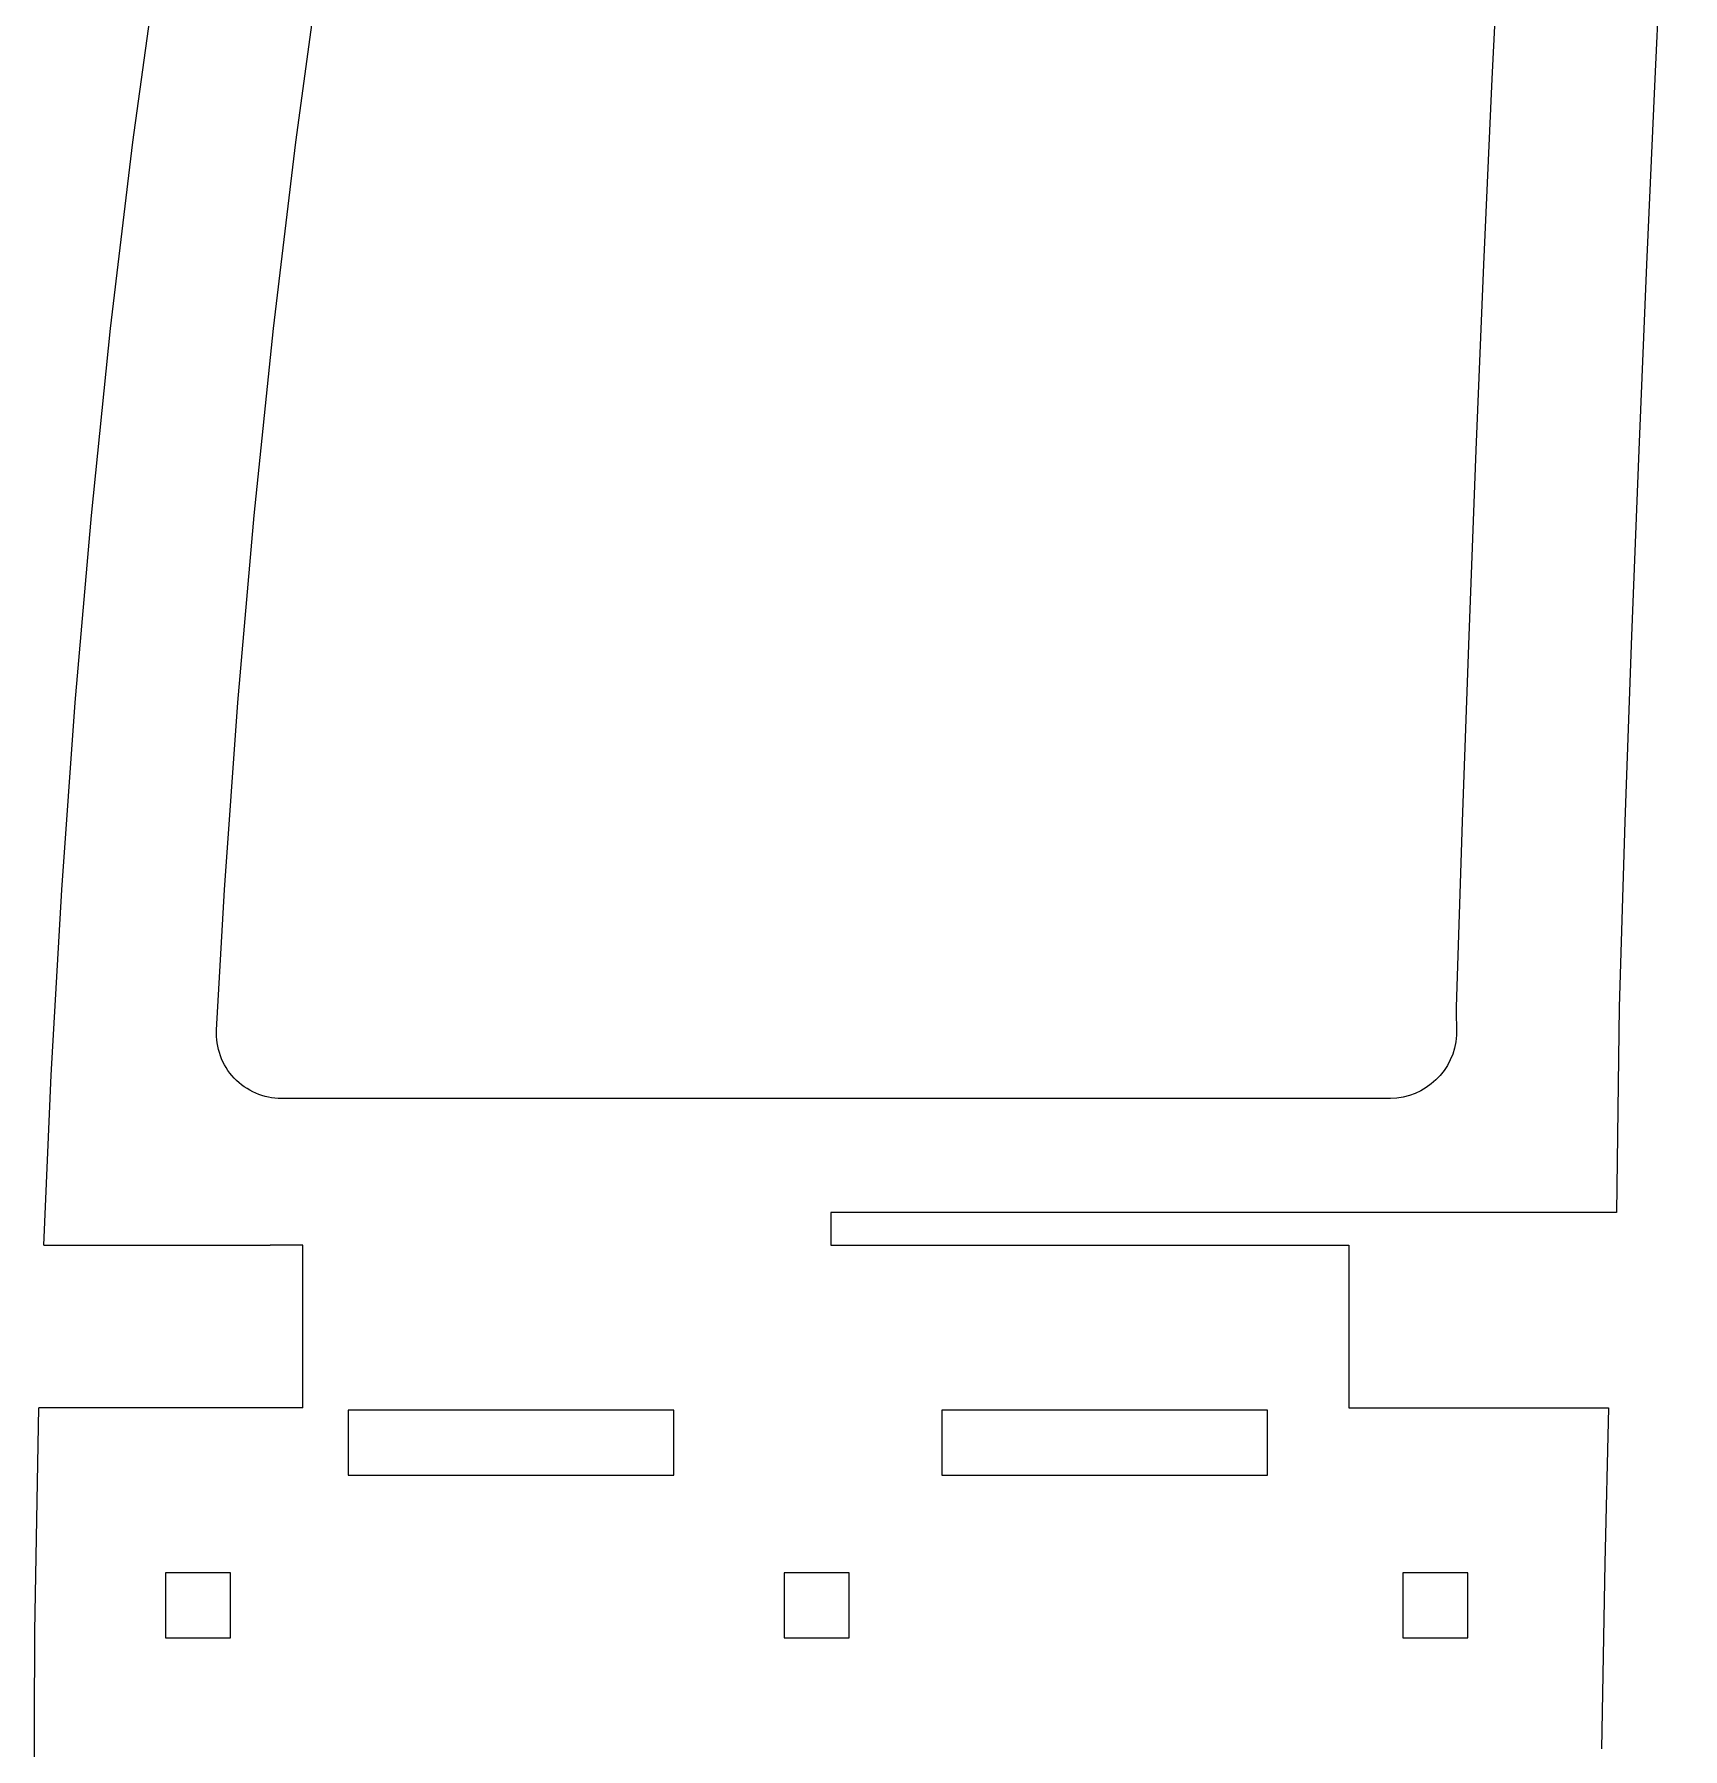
# Model space of a CAD drawing. Header units: inches. Extents: x 15 to 84, y -2 to 383.
# Drawn here: x 14.9 to 65.6, y 234.6 to 287.3 of the extents above; entities that cross this region are included whole.
import ezdxf

# ---------------------------------------------------------------- set-up
doc = ezdxf.new("R2010")
doc.units = ezdxf.units.IN
doc.header["$MEASUREMENT"] = 0
doc.layers.add('7', color=7, linetype='Continuous')

msp = doc.modelspace()

# ---------------------------------------------------------------- linework, layer by layer
for p, q in [((63.533, 251.097), (39.409, 251.097)), ((39.409, 251.097), (39.409, 250.097)), ((63.533, 251.097), (63.533, 251.097)), ((15.24, 250.097), (22.191, 250.097)), ((23.191, 250.097), (22.191, 250.097)), ((23.191, 245.097), (23.191, 250.097)), ((39.409, 250.097), (55.315, 250.097)), ((55.315, 250.097), (55.315, 245.097)), ((23.191, 245.097), (15.087, 245.097)), ((55.315, 245.097), (63.285, 245.097))]:
    msp.add_line(p, q)
for points in [[(24.584, 245.029), (24.584, 243.029), (34.584, 243.029), (34.584, 245.029)], [(42.817, 245.029), (42.817, 243.029), (52.817, 243.029), (52.817, 245.029)], [(20.973, 238.029), (20.973, 240.029), (18.973, 240.029), (18.973, 238.029)], [(39.973, 238.029), (39.973, 240.029), (37.973, 240.029), (37.973, 238.029)], [(58.973, 238.029), (58.973, 240.029), (56.973, 240.029), (56.973, 238.029)]]:
    msp.add_lwpolyline(points, close=True)
at = {"layer": '7', "linetype": 'Continuous'}
msp.add_lwpolyline([(59.846, 288.762), (59.707, 285.912), (59.453, 280.213), (59.216, 274.512), (58.997, 268.809), (58.795, 263.104), (58.614, 257.407), (58.622, 256.54, -0.394073), (56.59, 254.597), (22.542, 254.597, -0.431028), (20.546, 256.711), (20.791, 261.008), (21.204, 266.761), (21.702, 272.506), (22.293, 278.243), (22.979, 283.966), (23.763, 289.677), (24.652, 295.372), (25.648, 301.051), (26.199, 303.943), (26.781, 306.831), (26.946, 307.501)], format="xyb", dxfattribs=at)
for points in [[(65.567, 303.012), (65.265, 297.311), (64.978, 291.612), (64.707, 285.912), (64.453, 280.213), (64.216, 274.512), (63.997, 268.809), (63.795, 263.104), (63.614, 257.407), (63.533, 251.097)], [(15.24, 250.097), (15.466, 255.317), (15.791, 261.008), (16.204, 266.761), (16.702, 272.506), (17.293, 278.243), (17.979, 283.966), (18.763, 289.677)], [(15.24, 250.097), (15.24, 250.097)], [(15.24, 250.097), (15.24, 250.097)], [(14.964, 238.237), (15.087, 245.097)], [(63.285, 245.097), (63.178, 240.324)], [(63.178, 240.324), (63.071, 234.629)], [(15.071, 224.126), (15.008, 226.845), (14.949, 232.541), (14.964, 238.237)]]:
    msp.add_lwpolyline(points, dxfattribs=at)

doc.saveas('drawing.dxf')
